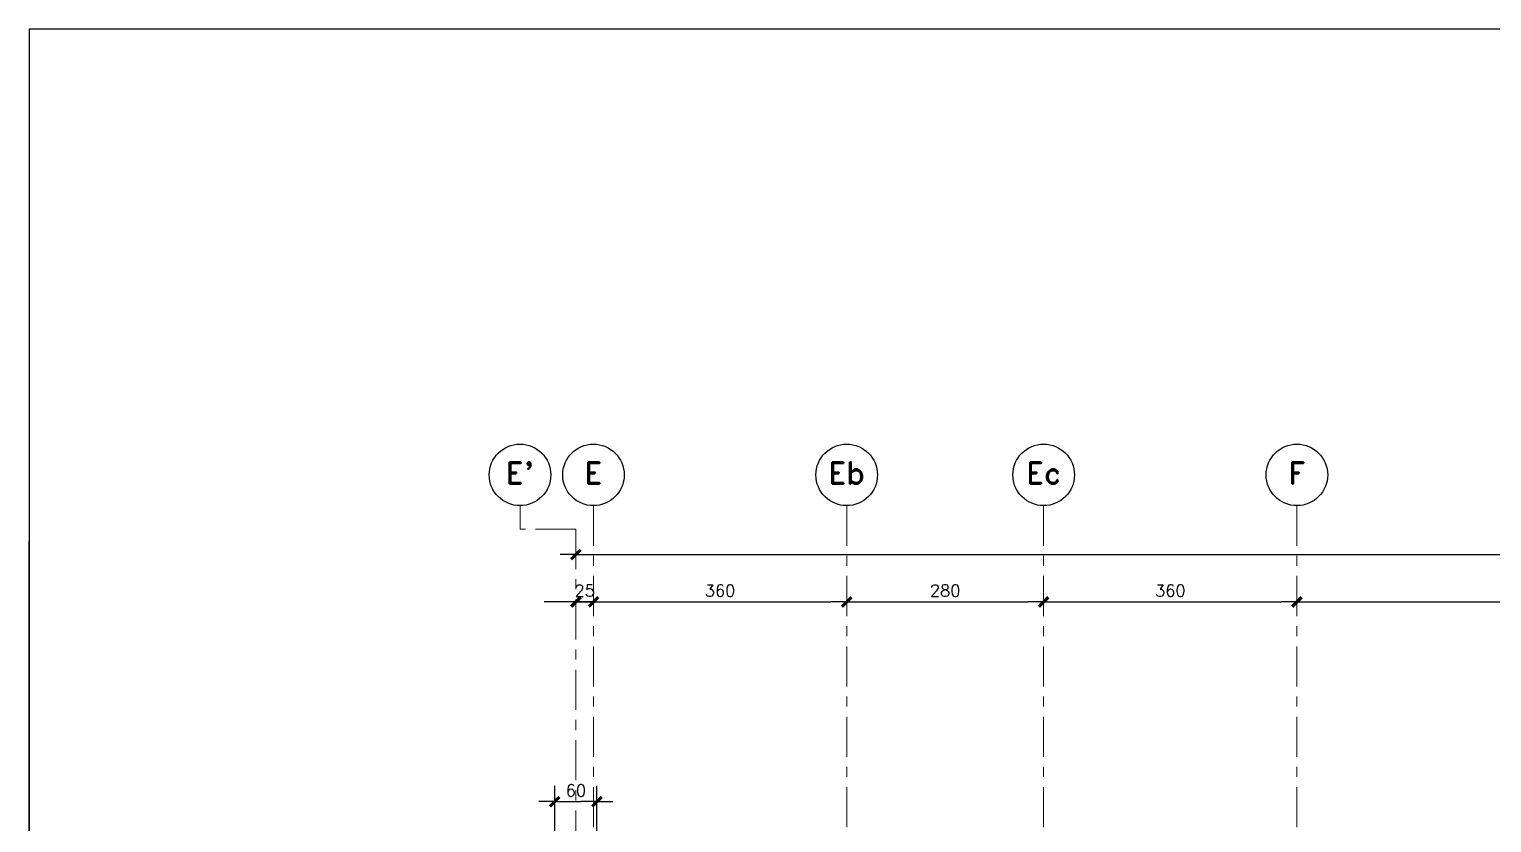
# Model space of a CAD drawing. Extents: x -4 to 6083, y -4 to 8618.
# Drawn here: x 0 to 2079, y 7489 to 8618 of the extents above; entities that cross this region are included whole.
import ezdxf

# ---------------------------------------------------------------- set-up
doc = ezdxf.new("R2010")
doc.units = 0
doc.header["$LTSCALE"] = 45
doc.header["$MEASUREMENT"] = 0
doc.linetypes.add('Grid Line', pattern=[2.2225, 1.27, -0.3175, 0.3175, -0.3175])
doc.layers.get('0').update_dxf_attribs({"linetype": 'CONTINUOUS'})
for name, color, linetype in [('RLA-COTAS', 2, 'CONTINUOUS'), ('RLA-COTAS1', 2, 'CONTINUOUS'), ('RLA-FORMATO', 7, 'CONTINUOUS')]:
    doc.layers.add(name, color=color, linetype=linetype)
doc.layers.add('RLE-EJE', color=3, linetype='CONTINUOUS', lineweight=25)
doc.layers.add('RLE-EJES', color=1, linetype='Grid Line', lineweight=9)
doc.styles.add('ROMAND', font='romand', dxfattribs={"height": 31.5})
doc.styles.add('ROMANS', font='ROMANS.shx', dxfattribs={"height": 16.875})
doc.dimstyles.new('ING-75', dxfattribs={"dimscale": 75, "dimtxt": 0.27, "dimasz": 0.3, "dimexe": 0, "dimexo": 0, "dimgap": 0.1, "dimtad": 1, "dimdec": 1, "dimzin": 12, "dimdsep": 46, "dimtxsty": 'ROMANS', "dimblk": 'TICK1', "dimblk1": 'TICK1', "dimblk2": 'TICK1', "dimcen": 0.09, "dimclrd": 2, "dimclre": 1, "dimclrt": 3, "dimadec": 0, "dimazin": 0, "dimtfac": 1, "dimtdec": 0, "dimtix": 1, "dimtmove": 2, "dimatfit": 3, "dimldrblk": 'TICK1', "dimfxl": 0, "dimfxlon": 1, "dimtolj": 1, "dimtzin": 0, "dimarcsym": 0})

# ---------------------------------------------------------------- blocks, each defined once
blk = doc.blocks.new('TICK1')
at = {"color": 2}
for points in [[(0, 0), (-1, 0)], [(0, 0), (1, 0)]]:
    blk.add_lwpolyline(points, dxfattribs=at)
at = {"color": 2, "const_width": 0.2}
blk.add_lwpolyline([(-0.3, -0.3), (0.3, 0.3)], dxfattribs=at)
blk = doc.blocks.new('*D18')
at = {"layer": 'RLA-COTAS', "color": 2, "lineweight": -2, "transparency": 16777216}
blk.add_line((799.6, 7870.8), (5314.1, 7870.8), dxfattribs=at)
at = {"layer": 'RLA-COTAS', "color": 2, "lineweight": -2, "transparency": 16777216, "xscale": 22.5, "yscale": 22.5, "zscale": 22.5, "rotation": 180}
blk.add_blockref('TICK1', (777.1, 7870.8), dxfattribs=at)
at = {"layer": 'RLA-COTAS', "color": 2, "lineweight": -2, "transparency": 16777216, "xscale": 22.5, "yscale": 22.5, "zscale": 22.5}
blk.add_blockref('TICK1', (5336.6, 7870.8), dxfattribs=at)
at = {"layer": 'RLA-COTAS', "color": 3, "transparency": 16777216, "insert": (3056.8, 7886.8), "char_height": 16.88, "attachment_point": 5, "style": 'ROMANS'}
blk.add_mtext('\\A1;4559.5', dxfattribs=at)
blk = doc.blocks.new('*D19')
at = {"layer": 'RLA-COTAS', "color": 2, "lineweight": -2, "transparency": 16777216}
for p, q in [((754.6, 7803.3), (732.1, 7803.3)), ((777.1, 7803.3), (802.1, 7803.3)), ((824.6, 7803.3), (847.1, 7803.3))]:
    blk.add_line(p, q, dxfattribs=at)
at = {"layer": 'RLA-COTAS', "color": 2, "lineweight": -2, "transparency": 16777216, "xscale": 22.5, "yscale": 22.5, "zscale": 22.5}
blk.add_blockref('TICK1', (777.1, 7803.3), dxfattribs=at)
at = {"layer": 'RLA-COTAS', "color": 2, "lineweight": -2, "transparency": 16777216, "xscale": 22.5, "yscale": 22.5, "zscale": 22.5, "rotation": 180}
blk.add_blockref('TICK1', (802.1, 7803.3), dxfattribs=at)
at = {"layer": 'RLA-COTAS', "color": 3, "transparency": 16777216, "insert": (789.6, 7819.3), "char_height": 16.88, "attachment_point": 5, "style": 'ROMANS'}
blk.add_mtext('\\A1;25', dxfattribs=at)
blk = doc.blocks.new('*D20')
at = {"layer": 'RLA-COTAS', "color": 2, "lineweight": -2, "transparency": 16777216}
blk.add_line((824.6, 7803.3), (1139.6, 7803.3), dxfattribs=at)
at = {"layer": 'RLA-COTAS', "color": 2, "lineweight": -2, "transparency": 16777216, "xscale": 22.5, "yscale": 22.5, "zscale": 22.5, "rotation": 180}
blk.add_blockref('TICK1', (802.1, 7803.3), dxfattribs=at)
at = {"layer": 'RLA-COTAS', "color": 2, "lineweight": -2, "transparency": 16777216, "xscale": 22.5, "yscale": 22.5, "zscale": 22.5}
blk.add_blockref('TICK1', (1162.1, 7803.3), dxfattribs=at)
at = {"layer": 'RLA-COTAS', "color": 3, "transparency": 16777216, "insert": (982.1, 7819.3), "char_height": 16.88, "attachment_point": 5, "style": 'ROMANS'}
blk.add_mtext('\\A1;360', dxfattribs=at)
blk = doc.blocks.new('*D21')
at = {"layer": 'RLA-COTAS', "color": 2, "lineweight": -2, "transparency": 16777216}
blk.add_line((1184.6, 7803.3), (1419.6, 7803.3), dxfattribs=at)
at = {"layer": 'RLA-COTAS', "color": 2, "lineweight": -2, "transparency": 16777216, "xscale": 22.5, "yscale": 22.5, "zscale": 22.5, "rotation": 180}
blk.add_blockref('TICK1', (1162.1, 7803.3), dxfattribs=at)
at = {"layer": 'RLA-COTAS', "color": 2, "lineweight": -2, "transparency": 16777216, "xscale": 22.5, "yscale": 22.5, "zscale": 22.5}
blk.add_blockref('TICK1', (1442.1, 7803.3), dxfattribs=at)
at = {"layer": 'RLA-COTAS', "color": 3, "transparency": 16777216, "insert": (1302.1, 7819.3), "char_height": 16.88, "attachment_point": 5, "style": 'ROMANS'}
blk.add_mtext('\\A1;280', dxfattribs=at)
blk = doc.blocks.new('*D22')
at = {"layer": 'RLA-COTAS', "color": 2, "lineweight": -2, "transparency": 16777216}
blk.add_line((1464.6, 7803.3), (1779.6, 7803.3), dxfattribs=at)
at = {"layer": 'RLA-COTAS', "color": 2, "lineweight": -2, "transparency": 16777216, "xscale": 22.5, "yscale": 22.5, "zscale": 22.5, "rotation": 180}
blk.add_blockref('TICK1', (1442.1, 7803.3), dxfattribs=at)
at = {"layer": 'RLA-COTAS', "color": 2, "lineweight": -2, "transparency": 16777216, "xscale": 22.5, "yscale": 22.5, "zscale": 22.5}
blk.add_blockref('TICK1', (1802.1, 7803.3), dxfattribs=at)
at = {"layer": 'RLA-COTAS', "color": 3, "transparency": 16777216, "insert": (1622.1, 7819.3), "char_height": 16.88, "attachment_point": 5, "style": 'ROMANS'}
blk.add_mtext('\\A1;360', dxfattribs=at)
blk = doc.blocks.new('*D23')
at = {"layer": 'RLA-COTAS', "color": 2, "lineweight": -2, "transparency": 16777216}
blk.add_line((1824.6, 7803.3), (2779.6, 7803.3), dxfattribs=at)
at = {"layer": 'RLA-COTAS', "color": 2, "lineweight": -2, "transparency": 16777216, "xscale": 22.5, "yscale": 22.5, "zscale": 22.5, "rotation": 180}
blk.add_blockref('TICK1', (1802.1, 7803.3), dxfattribs=at)
at = {"layer": 'RLA-COTAS', "color": 2, "lineweight": -2, "transparency": 16777216, "xscale": 22.5, "yscale": 22.5, "zscale": 22.5}
blk.add_blockref('TICK1', (2802.1, 7803.3), dxfattribs=at)
at = {"layer": 'RLA-COTAS', "color": 3, "transparency": 16777216, "insert": (2302.1, 7819.3), "char_height": 16.88, "attachment_point": 5, "style": 'ROMANS'}
blk.add_mtext('\\A1;1000', dxfattribs=at)
blk = doc.blocks.new('*D143')
at = {"layer": 'RLA-COTAS1', "color": 1, "lineweight": -2, "transparency": 16777216}
for p, q in [((747.1, 7406.8), (747.1, 7541.8)), ((807.1, 7406.8), (807.1, 7541.8))]:
    blk.add_line(p, q, dxfattribs=at)
at = {"layer": 'RLA-COTAS1', "color": 2, "lineweight": -2, "transparency": 16777216}
blk.add_line((769.6, 7519.3), (784.6, 7519.3), dxfattribs=at)
at = {"layer": 'RLA-COTAS1', "color": 2, "lineweight": -2, "transparency": 16777216, "xscale": 22.5, "yscale": 22.5, "zscale": 22.5, "rotation": 180}
blk.add_blockref('TICK1', (747.1, 7519.3), dxfattribs=at)
at = {"layer": 'RLA-COTAS1', "color": 2, "lineweight": -2, "transparency": 16777216, "xscale": 22.5, "yscale": 22.5, "zscale": 22.5}
blk.add_blockref('TICK1', (807.1, 7519.3), dxfattribs=at)
at = {"layer": 'RLA-COTAS1', "color": 3, "transparency": 16777216, "insert": (777.1, 7535.2), "char_height": 16.88, "attachment_point": 5, "style": 'ROMANS'}
blk.add_mtext('\\A1;60', dxfattribs=at)

msp = doc.modelspace()

# ---------------------------------------------------------------- linework, layer by layer
at = {"layer": 'RLA-FORMATO', "color": 6, "linetype": 'Continuous'}
for p, q in [((0, 8617.5), (0, 0)), ((6082.5, 8617.5), (0, 8617.5)), ((0, 0), (0, 7890))]:
    msp.add_line(p, q, dxfattribs=at)
at = {"layer": 'RLE-EJE'}
for centre in [(697.659, 7983.878), (802.065, 7983.878), (1162.065, 7983.878), (1442.065, 7983.878), (1802.065, 7983.878)]:
    msp.add_circle(centre, 43.75, dxfattribs=at)
at = {"layer": 'RLE-EJES'}
for p, q in [((697.659, 7906.893), (697.659, 7940.128)), ((802.065, 7940.128), (802.065, 3264.931)), ((1162.065, 7940.128), (1162.065, 5713.285)), ((1442.065, 7940.128), (1442.065, 5713.285)), ((1802.065, 7940.128), (1802.065, 3264.931)), ((777.065, 7906.893), (697.659, 7906.893)), ((777.065, 7906.893), (777.065, 3302.6))]:
    msp.add_line(p, q, dxfattribs=at)

# ---------------------------------------------------------------- texts
at = {"layer": 'RLE-EJE', "color": 5, "char_height": 31.25, "width": 1, "attachment_point": 2, "line_spacing_factor": 0.941778, "style": 'ROMAND'}
for s, insert in [("E'", (697.668, 8002.194)), ('E', (802.074, 8002.194)), ('Eb', (1162.074, 8002.194)), ('Ec', (1442.074, 8002.194)), ('F', (1802.074, 8002.194))]:
    msp.add_mtext(s, dxfattribs=dict(at, insert=insert))

# ---------------------------------------------------------------- dimensions: what is measured, and where the dimension line sits
at = {"layer": 'RLA-COTAS'}
for base, p1, p2, picture, middle in [((5336.588, 7870.845), (777.065, 7878.345), (5336.588, 7878.345), '*D18', (3056.826, 7886.782)), ((802.065, 7803.345), (777.065, 7810.845), (802.065, 7810.845), '*D19', (789.565, 7819.282)), ((1162.065, 7803.345), (802.065, 7810.845), (1162.065, 7810.845), '*D20', (982.065, 7819.282)), ((1442.065, 7803.345), (1162.065, 7810.845), (1442.065, 7810.845), '*D21', (1302.065, 7819.282)), ((1802.065, 7803.345), (1442.065, 7810.845), (1802.065, 7810.845), '*D22', (1622.065, 7819.282)), ((2802.065, 7803.345), (1802.065, 7810.845), (2802.065, 7810.845), '*D23', (2302.065, 7819.282))]:
    dim = msp.add_linear_dim(base=base, p1=p1, p2=p2, dimstyle='ING-75', override={"dimexe": 0, "dimexo": 0, "dimdec": 1, "dimfxl": 0, "dimfxlon": 1}, dxfattribs=at)
    dim.commit()
    dim.dimension.update_dxf_attribs({"geometry": picture, "text_midpoint": middle})
at = {"layer": 'RLA-COTAS1'}
dim = msp.add_linear_dim(base=(807.065, 7519.305), p1=(747.065, 7406.805), p2=(807.065, 7406.805), dimstyle='ING-75', override={"dimexe": 0.3, "dimexo": 0, "dimdec": 2, "dimfxl": 1.5, "dimfxlon": 1}, dxfattribs=at)
dim.commit()
dim.dimension.update_dxf_attribs({"geometry": '*D143', "text_midpoint": (777.065, 7535.242)})

doc.saveas('drawing.dxf')
